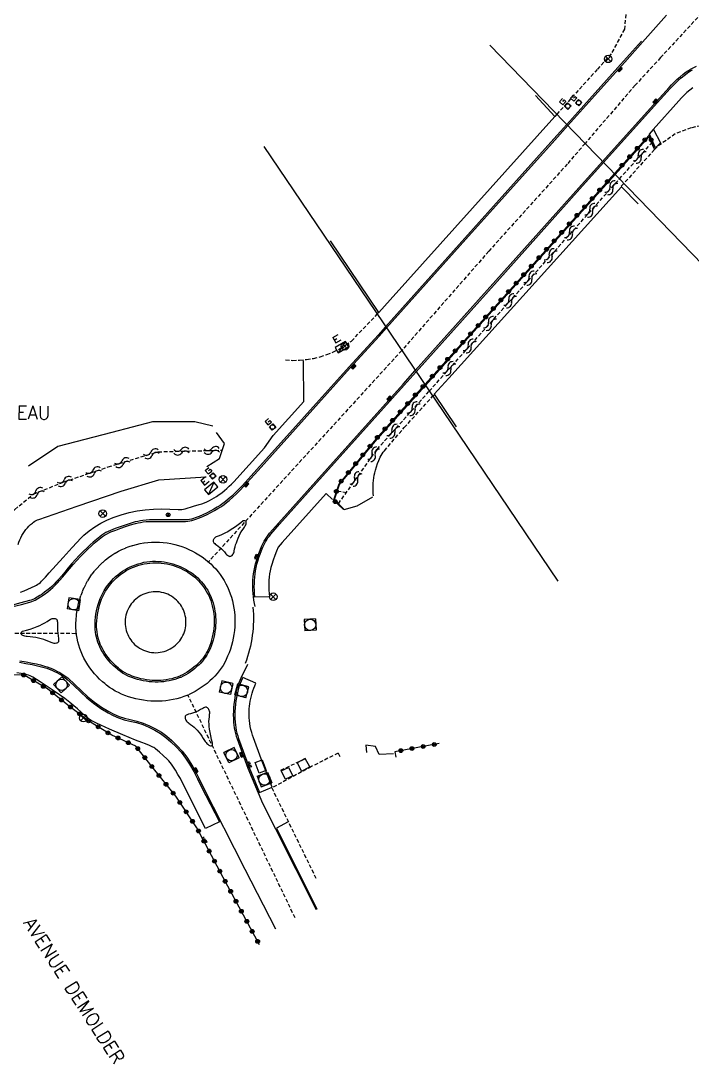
# Model space of a CAD drawing. Header units: millimetres. Extents: x 163000 to 163983, y 152000 to 152911.
# Drawn here: x 163523.5 to 163612, y 152344.1 to 152481.6 of the extents above; entities that cross this region are included whole.
import ezdxf
from ezdxf.enums import TextEntityAlignment as Align

# ---------------------------------------------------------------- set-up
doc = ezdxf.new("R2010")
doc.units = ezdxf.units.MM
doc.linetypes.add('DASHED', pattern=[0.75, 0.5, -0.25])
doc.layers.get('0').update_dxf_attribs({"linetype": 'CONTINUOUS'})
for name, color, linetype in [('W0001', 6, 'DASHED'), ('W0008', 7, 'CONTINUOUS'), ('W0014', 7, 'CONTINUOUS'), ('W0015', 2, 'CONTINUOUS'), ('W0105', 7, 'CONTINUOUS'), ('W0112', 1, 'DASHED'), ('W0117', 7, 'CONTINUOUS'), ('W0121', 7, 'CONTINUOUS'), ('W0124', 7, 'CONTINUOUS'), ('W0312', 3, 'CONTINUOUS'), ('W0322', 7, 'CONTINUOUS'), ('W0400', 7, 'CONTINUOUS'), ('W0402', 7, 'CONTINUOUS'), ('W0412', 7, 'CONTINUOUS'), ('W0420', 7, 'CONTINUOUS'), ('W0424', 7, 'CONTINUOUS'), ('W0425', 7, 'CONTINUOUS'), ('W0430', 7, 'CONTINUOUS'), ('W0469', 7, 'CONTINUOUS'), ('W0501', 5, 'DASHED'), ('W0510', 5, 'CONTINUOUS'), ('W0511', 5, 'CONTINUOUS'), ('W0512', 5, 'CONTINUOUS'), ('W0856', 7, 'CONTINUOUS'), ('W0989', 7, 'CONTINUOUS'), ('W1471', 7, 'CONTINUOUS')]:
    doc.layers.add(name, color=color, linetype=linetype)
doc.styles.get("Standard").update_dxf_attribs({"font": 'romans.shx', "width": 0.85})

# ---------------------------------------------------------------- blocks, each defined once
blk = doc.blocks.new('T856')
for p, q in [((-0.125, 0), (0.125, 0)), ((0, 0.125), (0, -0.125))]:
    blk.add_line(p, q)
blk.add_ellipse((0, 0), major_axis=(-0.177, 0.177), ratio=1, start_param=3.9269908, end_param=10.2101761)
blk = doc.blocks.new('T400')
for p, q in [((-0.15, 0.3), (0.15, 0.3)), ((-0.15, -0.25), (-0.15, 0.3)), ((-0.15, 0.15), (0.15, 0.15)), ((-0.15, 0), (0.15, 0)), ((0.15, 0.3), (0.15, -0.25)), ((-0.15, -0.15), (0.15, -0.15)), ((-0.15, -0.25), (-0.15, -0.3)), ((-0.15, -0.3), (0.15, -0.3)), ((0.15, -0.3), (0.15, -0.25))]:
    blk.add_line(p, q)
blk = doc.blocks.new('T412')
for p, q in [((-0.3, 1.2), (0.3, 1.2)), ((-0.3, 1.2), (-0.3, 0.6)), ((-0.3, 0.6), (0.3, 0.6)), ((-0.3, 0.3), (0.3, 0.3)), ((-0.3, -0.3), (-0.3, 0.3)), ((0, 0.9), (0.3, 0.9)), ((0.3, 0.9), (0.3, 0.6)), ((0.3, 0.3), (0.3, -0.3)), ((0.3, -0.3), (-0.3, -0.3))]:
    blk.add_line(p, q)
blk.add_ellipse((0, 0), major_axis=(0.212, 0.212), ratio=1, start_param=5.497787, end_param=11.780972)
blk = doc.blocks.new('T420')
for p, q in [((0.75, 0.75), (-0.75, 0.75)), ((-0.75, 0.75), (-0.75, -0.75)), ((0.75, 0.75), (0.75, -0.75)), ((0.75, -0.75), (-0.75, -0.75))]:
    blk.add_line(p, q)
blk.add_ellipse((0, 0), major_axis=(-0.53, 0.53), ratio=1, start_param=3.926991, end_param=10.210176)
blk = doc.blocks.new('T424')
for p, q in [((-0.15, 0.61), (0.15, 0.61)), ((-0.15, 0.31), (-0.15, 0.61)), ((0, 0.46), (-0.15, 0.46)), ((0.15, 0.31), (-0.15, 0.31)), ((-0.15, 0.16), (0.15, 0.16)), ((-0.15, -0.14), (-0.15, 0.16)), ((0.15, 0.16), (0.15, -0.14)), ((0.15, -0.14), (-0.15, -0.14))]:
    blk.add_line(p, q)
blk.add_ellipse((0, 0.01), major_axis=(-0.106, 0.106), ratio=1, start_param=3.926991, end_param=10.210176)
blk = doc.blocks.new('T430')
at = {"flags": 128}
for points in [[(-0.4, 2.1), (0.4, 2.1)], [(-0.4, 2.1), (-0.4, 1.3)], [(-0.4, 1.7), (0, 1.7)], [(0.8, 0.8), (-0.8, 0.8)], [(-0.8, 0.8), (-0.8, 0)], [(0.8, 0.8), (-0.8, 0)], [(-0.8, 0), (0.8, 0)], [(-0.4, 1.3), (0.4, 1.3)], [(0.8, 0), (0.8, 0.8)]]:
    blk.add_lwpolyline(points, dxfattribs=at)
blk = doc.blocks.new('T469')
at = {"color": 0, "linetype": 'Continuous', "flags": 128}
for points in [[(-0.35, 0.35), (0.35, -0.35)], [(-0.35, -0.35), (0.35, 0.35)]]:
    blk.add_lwpolyline(points, dxfattribs=at)
at = {"color": 0, "linetype": 'Continuous'}
blk.add_circle((0, 0), 0.5, dxfattribs=at)
blk = doc.blocks.new('T425')
for p, q in [((-0.15, 0.6), (0.15, 0.6)), ((-0.15, 0.6), (-0.15, 0.3)), ((-0.15, 0.3), (0.15, 0.3)), ((-0.15, 0.15), (0.15, 0.15)), ((-0.15, -0.15), (-0.15, 0.15)), ((0, 0.45), (0.15, 0.45)), ((0.15, 0.45), (0.15, 0.3)), ((0.15, 0.15), (0.15, -0.15)), ((0.15, -0.15), (-0.15, -0.15))]:
    blk.add_line(p, q)
blk.add_ellipse((0, 0), major_axis=(-0.106, 0.106), ratio=1, start_param=3.926991, end_param=10.210176)
blk = doc.blocks.new('T1471')
at = {"color": 0, "linetype": 'Continuous', "flags": 128}
blk.add_lwpolyline([(-0.75, -0.5), (-0.75, 0.5), (0.75, 0.5), (0.75, -0.5), (-0.75, -0.5)], dxfattribs=at)
blk = doc.blocks.new('t322o')
at = {"color": 0, "linetype": 'Continuous'}
for radius in [0.25, 0.15]:
    blk.add_circle((0, 0), radius, dxfattribs=at)
blk = doc.blocks.new('t500o')
at = {"color": 0, "linetype": 'Continuous'}
for centre, start, end in [((-0.5, 0.625), 216.8699, 323.1301), ((0.5, -0.125), 36.8699, 143.1301), ((0.5, -0.625), 36.8699, 143.1301), ((-0.5, 0.125), 216.8699, 323.1301)]:
    blk.add_arc(centre, 0.625, start, end, dxfattribs=at)

msp = doc.modelspace()

# ---------------------------------------------------------------- linework, layer by layer
at = {"layer": 'W0001'}
for points in [[(163624.06, 152494.33), (163621.94, 152491.95), (163607.88, 152476.72)], [(163607.88, 152476.72), (163604.52, 152473.08), (163597.93, 152465.42)], [(163597.93, 152465.42), (163595.58, 152462.69), (163585.22, 152451.2), (163573.89, 152438.27), (163573.75, 152438.12)], [(163573.75, 152438.12), (163548.27, 152410.27)], [(163503.25, 152400.9), (163530.86, 152400.84)], [(163559.69, 152363.34), (163545.57, 152392.7), (163545.57, 152392.7)]]:
    msp.add_lwpolyline(points, dxfattribs=at)
msp.add_lwpolyline([(163534.59, 152394.21), (163534.29, 152394.47), (163533.92, 152394.8), (163533.58, 152395.16), (163533.25, 152395.52), (163532.94, 152395.91), (163532.64, 152396.3), (163532.36, 152396.71), (163532.1, 152397.13), (163531.86, 152397.56), (163531.66, 152397.98), (163531.47, 152398.41), (163531.31, 152398.85), (163531.17, 152399.29), (163531.05, 152399.74), (163530.95, 152400.2), (163530.88, 152400.66), (163530.83, 152401.13), (163530.8, 152401.59), (163530.8, 152402.14), (163530.82, 152402.68), (163530.87, 152403.22), (163530.94, 152403.76), (163531.03, 152404.3), (163531.15, 152404.82), (163531.3, 152405.35), (163531.47, 152405.86), (163531.66, 152406.37), (163531.87, 152406.85), (163532.1, 152407.32), (163532.35, 152407.77), (163532.63, 152408.22), (163532.93, 152408.65), (163533.25, 152409.06), (163533.59, 152409.45), (163533.95, 152409.83), (163534.33, 152410.19), (163534.71, 152410.53), (163535.11, 152410.84), (163535.53, 152411.13), (163535.96, 152411.41), (163536.41, 152411.66), (163536.86, 152411.88), (163537.33, 152412.09), (163537.8, 152412.27), (163538.29, 152412.43), (163538.78, 152412.57), (163539.27, 152412.68), (163539.78, 152412.76), (163540.28, 152412.83), (163540.79, 152412.86), (163541.3, 152412.87), (163541.81, 152412.86), (163542.32, 152412.82), (163542.83, 152412.76), (163543.33, 152412.67), (163543.83, 152412.56), (163544.31, 152412.42), (163544.78, 152412.27), (163545.24, 152412.1), (163545.7, 152411.9), (163546.15, 152411.68), (163546.58, 152411.45), (163547.01, 152411.19), (163547.42, 152410.92), (163547.83, 152410.63), (163548.21, 152410.32), (163548.57, 152410), (163548.91, 152409.67), (163549.23, 152409.33), (163549.54, 152408.96), (163549.83, 152408.59), (163550.1, 152408.19), (163550.35, 152407.79), (163550.58, 152407.37), (163550.79, 152406.95), (163550.97, 152406.51), (163551.15, 152406.05), (163551.3, 152405.59), (163551.43, 152405.12), (163551.54, 152404.64), (163551.63, 152404.16), (163551.69, 152403.67), (163551.74, 152403.18), (163551.76, 152402.69), (163551.76, 152402.21), (163551.74, 152401.7), (163551.69, 152401.2), (163551.63, 152400.7), (163551.54, 152400.21), (163551.44, 152399.72), (163551.31, 152399.23), (163551.16, 152398.75), (163550.99, 152398.28), (163550.8, 152397.81), (163550.62, 152397.4), (163550.41, 152397.01), (163550.19, 152396.62), (163549.94, 152396.25), (163549.68, 152395.89), (163549.4, 152395.54), (163549.11, 152395.2), (163548.8, 152394.89), (163548.45, 152394.56), (163548.08, 152394.25), (163547.71, 152393.96), (163547.32, 152393.68), (163546.92, 152393.42), (163546.51, 152393.17), (163546.09, 152392.95), (163545.57, 152392.7), (163545.41, 152392.64), (163545.04, 152392.5), (163544.57, 152392.35), (163544.1, 152392.22), (163543.62, 152392.11), (163543.14, 152392.02), (163542.66, 152391.96), (163542.17, 152391.91), (163541.68, 152391.89), (163541.19, 152391.89), (163540.69, 152391.91), (163540.19, 152391.95), (163539.69, 152392.02), (163539.19, 152392.1), (163538.7, 152392.21), (163538.21, 152392.34), (163537.73, 152392.49), (163537.26, 152392.65), (163536.79, 152392.84), (163536.39, 152393.03), (163535.99, 152393.23), (163535.61, 152393.46), (163535.23, 152393.7), (163534.81, 152394.01)], close=True, dxfattribs=at)
at = {"layer": 'W0008'}
for points in [[(163605.51, 152478.76), (163608.68, 152482.31)], [(163595.66, 152467.77), (163603.16, 152476.13), (163605.51, 152478.76)], [(163600.23, 152463.05), (163606.9, 152470.46), (163609, 152472.78), (163609.34, 152473.15), (163609.7, 152473.52), (163610.08, 152473.87), (163610.46, 152474.21), (163610.85, 152474.54), (163611.26, 152474.85), (163611.76, 152475.15)], [(163612.57, 152475.54), (163611.76, 152475.15)], [(163571.74, 152441.09), (163582.22, 152452.79), (163593.57, 152465.45), (163595.66, 152467.77)], [(163575.54, 152435.48), (163586.17, 152447.36), (163597.09, 152459.57), (163600.23, 152463.05)], [(163522.47, 152404.36), (163523.61, 152404.65), (163524.74, 152404.96), (163524.98, 152405.03), (163525.21, 152405.13), (163525.43, 152405.23), (163525.78, 152405.43), (163526.12, 152405.64), (163526.46, 152405.86), (163526.78, 152406.09), (163527.1, 152406.33), (163527.43, 152406.6), (163527.75, 152406.88), (163528.06, 152407.18), (163528.36, 152407.48), (163528.65, 152407.79), (163529.07, 152408.28), (163529.48, 152408.78), (163529.94, 152409.35), (163530.42, 152409.91), (163530.9, 152410.44), (163531.39, 152410.96), (163531.89, 152411.47), (163532.39, 152411.97), (163532.8, 152412.35), (163533.21, 152412.72), (163533.63, 152413.07), (163534.07, 152413.42), (163534.32, 152413.6), (163534.58, 152413.78), (163534.85, 152413.93), (163535.13, 152414.08), (163535.41, 152414.2), (163536.05, 152414.46), (163536.7, 152414.7), (163537.35, 152414.92), (163538, 152415.13), (163538.66, 152415.32), (163538.99, 152415.4), (163539.32, 152415.47), (163539.65, 152415.52), (163540.08, 152415.56), (163540.51, 152415.58), (163540.93, 152415.59), (163544.99, 152415.58), (163545.26, 152415.59), (163545.54, 152415.61), (163545.81, 152415.65), (163546.08, 152415.71), (163546.34, 152415.78), (163546.6, 152415.87), (163547.11, 152416.07), (163547.61, 152416.28), (163548.1, 152416.51), (163548.58, 152416.76), (163549.06, 152417.01), (163549.52, 152417.29), (163549.91, 152417.53), (163550.29, 152417.79), (163550.65, 152418.07), (163551, 152418.36), (163551.5, 152418.8), (163551.97, 152419.25), (163552.44, 152419.71), (163552.89, 152420.19), (163554.82, 152422.29), (163566.97, 152435.83), (163570.79, 152440.03), (163571.74, 152441.09)], [(163554.42, 152404.36), (163554.33, 152404.78), (163554.25, 152405.21), (163554.19, 152405.65), (163554.15, 152406.08), (163554.12, 152406.52), (163554.11, 152406.96), (163554.12, 152407.39), (163554.14, 152407.83), (163554.17, 152408.27), (163554.23, 152408.7), (163554.29, 152409.13), (163554.38, 152409.56), (163554.48, 152409.99), (163554.59, 152410.41), (163554.74, 152410.88), (163554.9, 152411.35), (163555.08, 152411.81), (163555.27, 152412.27), (163555.48, 152412.71), (163555.62, 152413), (163555.78, 152413.27), (163555.95, 152413.53), (163556.14, 152413.79), (163556.34, 152414.03), (163557.5, 152415.37), (163562.42, 152420.85), (163573.94, 152433.7), (163575.54, 152435.48)], [(163554.14, 152404.28), (163554.17, 152403.82), (163554.19, 152403.36), (163554.2, 152402.89), (163554.19, 152402.43), (163554.18, 152401.96), (163554.15, 152401.5), (163554.1, 152401.04), (163554.05, 152400.58), (163553.98, 152400.1), (163553.89, 152399.63), (163553.8, 152399.16), (163553.69, 152398.7), (163553.57, 152398.24), (163553.43, 152397.78), (163553.28, 152397.32), (163553.12, 152396.87)], [(163523.4, 152397.22), (163524.25, 152397.08), (163525.09, 152396.92), (163525.61, 152396.81), (163526.14, 152396.68), (163526.66, 152396.53), (163527.02, 152396.42), (163527.37, 152396.29), (163527.71, 152396.15), (163528.05, 152396), (163528.38, 152395.83), (163528.66, 152395.68), (163528.94, 152395.52), (163529.2, 152395.34), (163529.46, 152395.15), (163529.71, 152394.96), (163529.71, 152394.96), (163530.66, 152394.11), (163531.54, 152393.27), (163532.37, 152392.49), (163533.25, 152391.78), (163534.17, 152391.12), (163535.14, 152390.52), (163535.81, 152390.18), (163536.5, 152389.88), (163537.22, 152389.65), (163537.95, 152389.48), (163538.82, 152389.27), (163539.67, 152389), (163540.5, 152388.66), (163541.29, 152388.26), (163542.06, 152387.8), (163542.78, 152387.28), (163543.46, 152386.71), (163544.16, 152386.02), (163544.81, 152385.29), (163545.41, 152384.51), (163545.95, 152383.69), (163546.51, 152382.73), (163547.02, 152381.76), (163547.5, 152380.76), (163547.5, 152380.76), (163553.06, 152369.77), (163557.12, 152361.9)], [(163553.4, 152396.74), (163552.53, 152394.92), (163552.39, 152394.61), (163552.26, 152394.3), (163552.15, 152393.99), (163552.05, 152393.66), (163551.94, 152393.25), (163551.84, 152392.83), (163551.76, 152392.41), (163551.69, 152391.98), (163551.63, 152391.51), (163551.58, 152391.03), (163551.56, 152390.56), (163551.55, 152390.08), (163551.56, 152389.6), (163551.58, 152389.13), (163551.62, 152388.75), (163551.67, 152388.38), (163551.74, 152388.01), (163551.83, 152387.65), (163551.93, 152387.28), (163552.06, 152386.93), (163553.47, 152383.09), (163555.41, 152378.46), (163557.13, 152375.09), (163562.46, 152364.42)]]:
    msp.add_lwpolyline(points, dxfattribs=at)
for points in [[(163536.26, 152396.11), (163535.97, 152396.36), (163535.69, 152396.62), (163535.42, 152396.89), (163535.17, 152397.17), (163534.93, 152397.46), (163534.7, 152397.77), (163534.49, 152398.08), (163534.29, 152398.41), (163534.1, 152398.74), (163533.95, 152399.04), (163533.82, 152399.36), (163533.7, 152399.67), (163533.6, 152400), (163533.51, 152400.33), (163533.44, 152400.66), (163533.39, 152401), (163533.35, 152401.33), (163533.33, 152401.67), (163533.33, 152402.1), (163533.34, 152402.53), (163533.38, 152402.95), (163533.44, 152403.37), (163533.51, 152403.79), (163533.61, 152404.21), (163533.72, 152404.62), (163533.85, 152405.02), (163534, 152405.42), (163534.16, 152405.78), (163534.34, 152406.14), (163534.53, 152406.49), (163534.74, 152406.82), (163534.97, 152407.15), (163535.21, 152407.46), (163535.47, 152407.76), (163535.74, 152408.05), (163536.03, 152408.32), (163536.32, 152408.57), (163536.62, 152408.81), (163536.94, 152409.03), (163537.26, 152409.23), (163537.6, 152409.42), (163537.94, 152409.6), (163538.29, 152409.75), (163538.65, 152409.89), (163539.02, 152410.01), (163539.39, 152410.11), (163539.76, 152410.2), (163540.14, 152410.26), (163540.53, 152410.31), (163540.91, 152410.34), (163541.3, 152410.34), (163541.68, 152410.33), (163542.07, 152410.3), (163542.45, 152410.26), (163542.83, 152410.19), (163543.21, 152410.1), (163543.58, 152410), (163543.94, 152409.88), (163544.3, 152409.75), (163544.65, 152409.6), (163545, 152409.43), (163545.33, 152409.25), (163545.66, 152409.05), (163545.98, 152408.84), (163546.29, 152408.62), (163546.59, 152408.38), (163546.85, 152408.15), (163547.1, 152407.9), (163547.34, 152407.65), (163547.57, 152407.38), (163547.78, 152407.1), (163547.98, 152406.81), (163548.17, 152406.51), (163548.33, 152406.21), (163548.49, 152405.89), (163548.63, 152405.57), (163548.76, 152405.22), (163548.88, 152404.86), (163548.98, 152404.5), (163549.06, 152404.13), (163549.13, 152403.76), (163549.18, 152403.39), (163549.21, 152403.01), (163549.23, 152402.64), (163549.23, 152402.26), (163549.21, 152401.87), (163549.18, 152401.47), (163549.13, 152401.08), (163549.06, 152400.69), (163548.98, 152400.31), (163548.88, 152399.92), (163548.76, 152399.55), (163548.63, 152399.17), (163548.48, 152398.81), (163548.35, 152398.52), (163548.2, 152398.23), (163548.04, 152397.95), (163547.86, 152397.68), (163547.67, 152397.42), (163547.47, 152397.17), (163547.26, 152396.93), (163547.03, 152396.7), (163546.76, 152396.45), (163546.48, 152396.21), (163546.19, 152395.98), (163545.89, 152395.76), (163545.58, 152395.56), (163545.27, 152395.37), (163544.94, 152395.2), (163544.61, 152395.04), (163544.55, 152395.02), (163544.2, 152394.89), (163543.84, 152394.77), (163543.48, 152394.67), (163543.11, 152394.59), (163542.74, 152394.52), (163542.37, 152394.47), (163542, 152394.44), (163541.62, 152394.42), (163541.24, 152394.42), (163540.85, 152394.43), (163540.46, 152394.47), (163540.06, 152394.52), (163539.68, 152394.59), (163539.29, 152394.67), (163538.91, 152394.77), (163538.53, 152394.89), (163538.16, 152395.02), (163537.79, 152395.17), (163537.5, 152395.3), (163537.21, 152395.45), (163536.94, 152395.61), (163536.67, 152395.79), (163536.4, 152395.98)], [(163536.39, 152396.26), (163536.1, 152396.51), (163535.83, 152396.76), (163535.57, 152397.02), (163535.32, 152397.3), (163535.08, 152397.59), (163534.86, 152397.88), (163534.65, 152398.19), (163534.46, 152398.51), (163534.28, 152398.83), (163534.13, 152399.13), (163534, 152399.43), (163533.89, 152399.74), (163533.79, 152400.05), (163533.7, 152400.37), (163533.63, 152400.7), (163533.58, 152401.02), (163533.55, 152401.35), (163533.53, 152401.68), (163533.53, 152402.1), (163533.54, 152402.51), (163533.58, 152402.93), (163533.63, 152403.34), (163533.71, 152403.75), (163533.8, 152404.16), (163533.91, 152404.56), (163534.04, 152404.96), (163534.19, 152405.35), (163534.34, 152405.7), (163534.51, 152406.05), (163534.7, 152406.38), (163534.91, 152406.71), (163535.13, 152407.03), (163535.36, 152407.33), (163535.62, 152407.63), (163535.88, 152407.91), (163536.16, 152408.17), (163536.44, 152408.42), (163536.74, 152408.65), (163537.05, 152408.86), (163537.36, 152409.06), (163537.69, 152409.25), (163538.02, 152409.42), (163538.37, 152409.57), (163538.72, 152409.7), (163539.07, 152409.82), (163539.43, 152409.92), (163539.8, 152410), (163540.17, 152410.06), (163540.55, 152410.11), (163540.92, 152410.14), (163541.3, 152410.14), (163541.67, 152410.13), (163542.05, 152410.11), (163542.42, 152410.06), (163542.79, 152409.99), (163543.16, 152409.91), (163543.52, 152409.81), (163543.88, 152409.7), (163544.23, 152409.56), (163544.57, 152409.42), (163544.91, 152409.25), (163545.23, 152409.08), (163545.56, 152408.89), (163545.87, 152408.68), (163546.17, 152408.46), (163546.46, 152408.23), (163546.72, 152408), (163546.96, 152407.76), (163547.19, 152407.51), (163547.41, 152407.25), (163547.62, 152406.98), (163547.81, 152406.7), (163547.99, 152406.41), (163548.16, 152406.11), (163548.31, 152405.81), (163548.44, 152405.49), (163548.57, 152405.15), (163548.69, 152404.8), (163548.78, 152404.45), (163548.87, 152404.09), (163548.93, 152403.73), (163548.98, 152403.36), (163549.01, 152403), (163549.03, 152402.63), (163549.03, 152402.26), (163549.01, 152401.88), (163548.98, 152401.49), (163548.93, 152401.11), (163548.87, 152400.73), (163548.78, 152400.35), (163548.69, 152399.98), (163548.57, 152399.61), (163548.44, 152399.25), (163548.3, 152398.89), (163548.17, 152398.6), (163548.02, 152398.33), (163547.87, 152398.06), (163547.7, 152397.79), (163547.51, 152397.54), (163547.32, 152397.3), (163547.11, 152397.06), (163546.89, 152396.84), (163546.63, 152396.59), (163546.35, 152396.36), (163546.07, 152396.14), (163545.78, 152395.93), (163545.48, 152395.73), (163545.17, 152395.55), (163544.85, 152395.38), (163544.53, 152395.22), (163544.49, 152395.21), (163544.13, 152395.08), (163543.79, 152394.96), (163543.43, 152394.86), (163543.07, 152394.78), (163542.71, 152394.72), (163542.35, 152394.67), (163541.98, 152394.63), (163541.62, 152394.62), (163541.25, 152394.62), (163540.86, 152394.63), (163540.48, 152394.67), (163540.09, 152394.72), (163539.71, 152394.78), (163539.34, 152394.86), (163538.96, 152394.96), (163538.59, 152395.08), (163538.23, 152395.2), (163537.87, 152395.35), (163537.59, 152395.48), (163537.31, 152395.62), (163537.04, 152395.78), (163536.78, 152395.95), (163536.53, 152396.13)]]:
    msp.add_lwpolyline(points, close=True, dxfattribs=at)
at = {"layer": 'W0014'}
for points in [[(163605.37, 152478.88), (163603.01, 152476.26), (163595.52, 152467.91)], [(163600.37, 152462.9), (163607.05, 152470.32), (163609.14, 152472.64), (163609.49, 152473.02), (163609.84, 152473.37), (163610.21, 152473.72), (163610.59, 152474.06), (163610.98, 152474.38), (163611.38, 152474.69), (163611.6, 152474.85), (163611.83, 152475), (163612.07, 152475.13)], [(163612.12, 152472.75), (163611.73, 152472.44), (163611.35, 152472.11), (163610.98, 152471.77), (163610.62, 152471.42), (163610.28, 152471.05), (163606.92, 152467.26)], [(163595.52, 152467.91), (163593.42, 152465.58), (163582.07, 152452.93), (163571.63, 152441.26)], [(163575.65, 152435.31), (163586.32, 152447.23), (163597.24, 152459.43), (163600.37, 152462.9)], [(163571.63, 152441.26), (163570.64, 152440.16), (163566.82, 152435.96), (163554.67, 152422.43), (163552.74, 152420.32), (163552.29, 152419.85), (163551.83, 152419.39), (163551.36, 152418.94), (163550.87, 152418.51), (163550.53, 152418.23), (163550.17, 152417.95), (163549.8, 152417.7), (163549.42, 152417.46), (163548.96, 152417.19), (163548.49, 152416.93), (163548.01, 152416.69), (163547.52, 152416.46), (163547.03, 152416.25), (163546.54, 152416.06), (163546.28, 152415.97), (163546.03, 152415.9), (163545.77, 152415.85), (163545.51, 152415.81), (163545.25, 152415.79), (163544.98, 152415.78), (163540.93, 152415.79), (163540.5, 152415.78), (163540.06, 152415.76), (163539.63, 152415.72), (163539.29, 152415.67), (163538.94, 152415.6), (163538.61, 152415.52), (163537.94, 152415.32), (163537.28, 152415.11), (163536.63, 152414.89), (163535.98, 152414.65), (163535.34, 152414.39), (163535.04, 152414.26), (163534.75, 152414.11), (163534.48, 152413.95), (163534.2, 152413.77), (163533.95, 152413.58), (163533.51, 152413.23), (163533.08, 152412.87), (163532.66, 152412.5), (163532.26, 152412.11), (163531.74, 152411.61), (163531.24, 152411.1), (163530.75, 152410.57), (163530.27, 152410.04), (163529.79, 152409.48), (163529.33, 152408.91), (163528.92, 152408.41), (163528.5, 152407.92), (163528.21, 152407.62), (163527.92, 152407.32), (163527.61, 152407.03), (163527.3, 152406.75), (163526.98, 152406.49), (163526.66, 152406.25), (163526.34, 152406.02), (163526.02, 152405.81), (163525.68, 152405.6), (163525.34, 152405.41), (163525.13, 152405.31), (163524.91, 152405.22), (163524.68, 152405.15), (163523.55, 152404.84), (163522.42, 152404.55)], [(163523.47, 152406.25), (163523.97, 152406.44), (163524.47, 152406.65), (163524.96, 152406.87), (163525.44, 152407.1), (163525.62, 152407.19), (163525.79, 152407.3), (163525.96, 152407.42), (163526.11, 152407.56), (163526.26, 152407.7), (163526.77, 152408.26), (163527.28, 152408.82), (163528.18, 152409.83), (163529.1, 152410.83), (163530.3, 152412.14), (163531.51, 152413.45), (163531.67, 152413.61), (163531.83, 152413.77), (163532.54, 152414.35), (163533.29, 152414.87), (163534.07, 152415.34), (163534.88, 152415.75), (163535.72, 152416.11), (163536.75, 152416.47), (163537.8, 152416.75), (163538.86, 152416.97), (163539.94, 152417.13), (163541.02, 152417.21), (163542.11, 152417.23), (163543.19, 152417.22), (163544.28, 152417.17), (163544.76, 152417.18), (163545.22, 152417.27), (163546.3, 152417.59), (163547.05, 152417.81), (163547.39, 152417.92), (163547.73, 152418.05), (163548.07, 152418.19), (163548.4, 152418.34), (163548.72, 152418.51), (163549.03, 152418.69), (163549.34, 152418.88), (163549.69, 152419.12), (163550.04, 152419.38), (163550.37, 152419.65), (163550.7, 152419.93), (163551.02, 152420.22), (163551.32, 152420.52), (163551.62, 152420.83), (163555.68, 152425.29), (163556.81, 152426.92), (163560.86, 152431.42), (163560.82, 152436.77)], [(163564.62, 152418.49), (163563.77, 152419.28), (163558, 152412.8), (163558, 152412.8), (163558, 152412.8), (163558, 152412.8), (163557.47, 152412.21), (163557.23, 152411.65), (163557.01, 152411.08), (163556.8, 152410.5), (163556.61, 152409.92), (163556.5, 152409.51), (163556.4, 152409.1), (163556.33, 152408.68), (163556.27, 152408.26), (163556.23, 152407.84), (163556.21, 152407.4), (163556.21, 152406.96), (163556.22, 152406.52), (163556.26, 152406.08), (163556.31, 152405.64), (163554.4, 152405.6), (163554.39, 152405.67), (163554.35, 152406.1), (163554.32, 152406.53), (163554.31, 152406.96), (163554.32, 152407.39), (163554.34, 152407.82), (163554.37, 152408.25), (163554.42, 152408.67), (163554.49, 152409.1), (163554.57, 152409.52), (163554.67, 152409.94), (163554.78, 152410.35), (163554.93, 152410.82), (163555.09, 152411.28), (163555.26, 152411.74), (163555.45, 152412.18), (163555.66, 152412.63), (163555.8, 152412.9), (163555.95, 152413.16), (163556.12, 152413.42), (163556.3, 152413.67), (163556.5, 152413.9), (163557.65, 152415.24), (163562.57, 152420.72), (163574.09, 152433.56), (163575.65, 152435.31)], [(163523.37, 152397.02), (163524.21, 152396.88), (163525.05, 152396.73), (163525.57, 152396.62), (163526.09, 152396.49), (163526.6, 152396.34), (163526.95, 152396.23), (163527.29, 152396.1), (163527.63, 152395.97), (163527.97, 152395.82), (163528.29, 152395.66), (163528.57, 152395.51), (163528.83, 152395.35), (163529.09, 152395.18), (163529.34, 152395), (163529.58, 152394.8), (163530.53, 152393.96), (163531.4, 152393.12), (163532.24, 152392.34), (163533.13, 152391.62), (163534.06, 152390.95), (163535.04, 152390.35), (163535.72, 152389.99), (163536.43, 152389.7), (163537.17, 152389.46), (163537.91, 152389.28), (163538.77, 152389.08), (163539.6, 152388.81), (163540.41, 152388.48), (163541.2, 152388.09), (163541.95, 152387.64), (163542.66, 152387.13), (163543.33, 152386.56), (163544.02, 152385.88), (163544.66, 152385.16), (163545.25, 152384.39), (163545.78, 152383.58), (163546.33, 152382.64), (163546.84, 152381.67), (163547.32, 152380.67), (163549.72, 152376.01), (163547.9, 152375.1), (163544.86, 152381.12), (163544.57, 152381.69), (163544.25, 152382.25), (163543.93, 152382.8), (163543.58, 152383.35), (163543.41, 152383.59), (163543.23, 152383.83), (163543.03, 152384.05), (163542.82, 152384.26), (163542.31, 152384.73), (163541.8, 152385.18), (163541.28, 152385.63), (163541.18, 152385.71), (163541.07, 152385.79), (163540.95, 152385.85), (163540.48, 152386.07), (163539.99, 152386.27), (163539.5, 152386.46), (163538.65, 152386.78), (163537.81, 152387.11), (163536.97, 152387.46), (163535.24, 152388.22), (163533.52, 152388.99), (163533.16, 152389.16), (163532.82, 152389.35), (163532.59, 152389.49), (163532.38, 152389.64), (163532.17, 152389.81), (163531.97, 152389.99), (163531.5, 152390.44), (163531.01, 152390.88), (163530.51, 152391.3), (163530, 152391.72), (163529.33, 152392.23), (163528.65, 152392.74), (163527.95, 152393.22), (163527.02, 152393.85), (163526.08, 152394.46), (163525.13, 152395.06), (163524.95, 152395.16), (163524.76, 152395.25), (163524.56, 152395.33), (163524.36, 152395.39), (163524.16, 152395.44), (163523.59, 152395.54), (163523.02, 152395.63)], [(163558.8, 152376), (163557.24, 152375.18), (163562.58, 152364.48)]]:
    msp.add_lwpolyline(points, dxfattribs=at)
for points in [[(163544.63, 152400.08), (163544.78, 152400.3), (163544.9, 152400.54), (163545.01, 152400.79), (163545.11, 152401.04), (163545.18, 152401.29), (163545.24, 152401.56), (163545.28, 152401.82), (163545.31, 152402.09), (163545.31, 152402.36), (163545.3, 152402.62), (163545.27, 152402.89), (163545.22, 152403.16), (163545.16, 152403.42), (163545.07, 152403.67), (163544.97, 152403.92), (163544.86, 152404.16), (163544.73, 152404.4), (163544.58, 152404.62), (163544.42, 152404.83), (163544.24, 152405.04), (163544.05, 152405.23), (163543.85, 152405.4), (163543.63, 152405.58), (163543.4, 152405.73), (163543.15, 152405.87), (163542.9, 152405.99), (163542.64, 152406.09), (163542.37, 152406.18), (163542.09, 152406.24), (163541.82, 152406.29), (163541.54, 152406.31), (163541.26, 152406.32), (163540.98, 152406.31), (163540.7, 152406.28), (163540.42, 152406.22), (163540.15, 152406.15), (163539.88, 152406.06), (163539.62, 152405.96), (163539.37, 152405.83), (163539.13, 152405.69), (163538.9, 152405.53), (163538.68, 152405.35), (163538.47, 152405.16), (163538.28, 152404.96), (163538.1, 152404.74), (163537.94, 152404.51), (163537.8, 152404.27), (163537.67, 152404.02), (163537.56, 152403.76), (163537.46, 152403.5), (163537.39, 152403.22), (163537.34, 152402.95), (163537.3, 152402.67), (163537.29, 152402.39), (163537.28, 152402.26), (163537.3, 152401.99), (163537.33, 152401.72), (163537.37, 152401.46), (163537.44, 152401.2), (163537.52, 152400.94), (163537.62, 152400.69), (163537.74, 152400.45), (163537.87, 152400.22), (163538.02, 152399.99), (163538.18, 152399.78), (163538.35, 152399.58), (163538.54, 152399.39), (163538.74, 152399.21), (163538.97, 152399.04), (163539.2, 152398.88), (163539.44, 152398.74), (163539.7, 152398.62), (163539.96, 152398.52), (163540.23, 152398.44), (163540.5, 152398.37), (163540.78, 152398.33), (163541.06, 152398.3), (163541.34, 152398.29), (163541.62, 152398.3), (163541.9, 152398.34), (163542.17, 152398.39), (163542.45, 152398.46), (163542.71, 152398.55), (163542.97, 152398.66), (163543.22, 152398.78), (163543.46, 152398.93), (163543.69, 152399.09), (163543.91, 152399.26), (163544.12, 152399.45), (163544.31, 152399.66), (163544.49, 152399.87)], [(163554.98, 152379.84), (163556.66, 152380.57), (163555.21, 152384.28), (163554.2, 152387.05), (163554.08, 152387.42), (163553.97, 152387.79), (163553.87, 152388.17), (163553.79, 152388.56), (163553.73, 152388.94), (163553.68, 152389.33), (163553.65, 152389.71), (163553.63, 152390.1), (163553.63, 152390.49), (163553.65, 152390.87), (163553.68, 152391.22), (163553.72, 152391.57), (163553.78, 152391.92), (163553.85, 152392.26), (163553.93, 152392.61), (163554.02, 152392.94), (163554.13, 152393.28), (163554.25, 152393.61), (163554.38, 152393.94), (163554.53, 152394.26), (163552.79, 152395.04), (163552.71, 152394.83), (163552.57, 152394.53), (163552.45, 152394.23), (163552.34, 152393.92), (163552.24, 152393.61), (163552.13, 152393.2), (163552.04, 152392.79), (163551.96, 152392.37), (163551.89, 152391.95), (163551.83, 152391.49), (163551.78, 152391.02), (163551.76, 152390.55), (163551.75, 152390.08), (163551.76, 152389.61), (163551.78, 152389.14), (163551.82, 152388.78), (163551.87, 152388.41), (163551.94, 152388.05), (163552.02, 152387.7), (163552.13, 152387.34), (163552.24, 152387), (163553.65, 152383.16)]]:
    msp.add_lwpolyline(points, close=True, dxfattribs=at)
at = {"layer": 'W0015'}
for points in [[(163553.24, 152415.62), (163553.08, 152415.68), (163552.85, 152415.65), (163552.52, 152415.39), (163552.18, 152415.13), (163551.83, 152414.89), (163551.49, 152414.66), (163551.15, 152414.44), (163550.81, 152414.23), (163550.54, 152414.08), (163550.26, 152413.94), (163549.98, 152413.81), (163549.69, 152413.69), (163549.4, 152413.59), (163549.3, 152413.55), (163549.2, 152413.5), (163549.11, 152413.43), (163549.03, 152413.36), (163548.96, 152413.27), (163548.92, 152413.2), (163548.9, 152413.11), (163548.89, 152413.03), (163548.9, 152412.94), (163548.94, 152412.85), (163548.99, 152412.78), (163549.09, 152412.67), (163549.2, 152412.57), (163549.32, 152412.49), (163549.55, 152412.33), (163549.78, 152412.16), (163549.99, 152411.98), (163550.2, 152411.78), (163550.4, 152411.57), (163550.58, 152411.34), (163550.67, 152411.23), (163550.79, 152411.13), (163550.91, 152411.04), (163550.98, 152411.01), (163551.06, 152410.99), (163551.14, 152411), (163551.23, 152411.02), (163551.32, 152411.06), (163551.39, 152411.12), (163551.47, 152411.22), (163551.55, 152411.32), (163551.6, 152411.43), (163551.65, 152411.56), (163551.67, 152411.68), (163551.72, 152411.96), (163551.78, 152412.24), (163551.85, 152412.51), (163551.95, 152412.78), (163552.06, 152413.05), (163552.18, 152413.38), (163552.33, 152413.68), (163552.45, 152414), (163552.67, 152414.34), (163552.83, 152414.56), (163552.94, 152414.72), (163553.01, 152414.82), (163553.11, 152414.99), (163553.19, 152415.14), (163553.24, 152415.27), (163553.25, 152415.34), (163553.26, 152415.41), (163553.26, 152415.5)], [(163523.75, 152401.12), (163524.26, 152401.26), (163524.77, 152401.41), (163525.23, 152401.56), (163525.68, 152401.73), (163526.02, 152401.87), (163526.35, 152402.03), (163526.68, 152402.21), (163526.99, 152402.4), (163527.3, 152402.6), (163527.42, 152402.68), (163527.55, 152402.74), (163527.68, 152402.78), (163527.82, 152402.8), (163527.97, 152402.8), (163528.06, 152402.79), (163528.14, 152402.76), (163528.22, 152402.72), (163528.27, 152402.68), (163528.3, 152402.63), (163528.32, 152402.58), (163528.34, 152402.45), (163528.35, 152402.31), (163528.36, 152402.18), (163528.35, 152401.85), (163528.36, 152401.53), (163528.37, 152401.2), (163528.4, 152400.85), (163528.44, 152400.5), (163528.5, 152400.15), (163528.51, 152400.01), (163528.52, 152399.88), (163528.51, 152399.75), (163528.49, 152399.7), (163528.47, 152399.65), (163528.43, 152399.62), (163528.37, 152399.58), (163528.3, 152399.55), (163528.22, 152399.53), (163528.08, 152399.52), (163527.94, 152399.52), (163527.81, 152399.54), (163527.67, 152399.58), (163527.54, 152399.63), (163527.22, 152399.77), (163526.89, 152399.9), (163526.56, 152400.01), (163526.22, 152400.11), (163525.88, 152400.19), (163525.5, 152400.27), (163525.13, 152400.33), (163524.75, 152400.38), (163524.37, 152400.41), (163524.22, 152400.42), (163524.06, 152400.46), (163523.92, 152400.5), (163523.77, 152400.56), (163523.74, 152400.58), (163523.72, 152400.6), (163523.58, 152400.72), (163523.54, 152400.84), (163523.58, 152400.96)], [(163548.66, 152386.01), (163548.8, 152386.15), (163548.81, 152386.35), (163548.68, 152386.83), (163548.57, 152387.32), (163548.48, 152387.78), (163548.4, 152388.23), (163548.37, 152388.56), (163548.35, 152388.88), (163548.34, 152389.2), (163548.36, 152389.53), (163548.39, 152389.85), (163548.43, 152390.17), (163548.45, 152390.3), (163548.44, 152390.43), (163548.42, 152390.56), (163548.38, 152390.69), (163548.33, 152390.8), (163548.26, 152390.91), (163548.2, 152390.98), (163548.14, 152391.03), (163548.06, 152391.08), (163548.01, 152391.1), (163547.96, 152391.11), (163547.9, 152391.1), (163547.77, 152391.07), (163547.64, 152391.02), (163547.52, 152390.95), (163547.24, 152390.78), (163546.95, 152390.63), (163546.65, 152390.49), (163546.41, 152390.4), (163546.16, 152390.31), (163545.91, 152390.23), (163545.66, 152390.17), (163545.55, 152390.14), (163545.45, 152390.1), (163545.35, 152390.04), (163545.26, 152389.98), (163545.22, 152389.93), (163545.19, 152389.88), (163545.18, 152389.81), (163545.18, 152389.71), (163545.2, 152389.61), (163545.24, 152389.51), (163545.3, 152389.39), (163545.38, 152389.28), (163545.47, 152389.17), (163545.58, 152389.08), (163545.69, 152389), (163545.92, 152388.84), (163546.15, 152388.66), (163546.37, 152388.48), (163546.58, 152388.28), (163546.78, 152388.07), (163547, 152387.82), (163547.21, 152387.55), (163547.4, 152387.28), (163547.59, 152387), (163547.76, 152386.71), (163547.85, 152386.58), (163547.95, 152386.45), (163548.06, 152386.33), (163548.18, 152386.22), (163548.31, 152386.12), (163548.43, 152386.05), (163548.54, 152386.01)]]:
    msp.add_lwpolyline(points, close=True, dxfattribs=at)
at = {"layer": 'W0105'}
for points in [[(163560.56, 152382.67), (163561.62, 152383.23), (163561.03, 152384.33), (163559.98, 152383.76)], [(163559.4, 152382.07), (163558.43, 152381.61), (163557.85, 152382.71), (163558.81, 152383.17)]]:
    msp.add_lwpolyline(points, close=True, dxfattribs=at)
at = {"layer": 'W0112'}
for points in [[(163603.43, 152483.92), (163603.11, 152480.48), (163601.38, 152477.24), (163599.53, 152475.18), (163599.53, 152475.18), (163594.21, 152469.26)], [(163594.21, 152469.26), (163593.96, 152468.98)], [(163614.52, 152467.97), (163613.21, 152467.73), (163611.9, 152467.47), (163609.82, 152466.68), (163607.44, 152464.98), (163607.07, 152464.6), (163603.04, 152460.14)], [(163603.04, 152460.14), (163602.68, 152459.74)], [(163558.44, 152436.87), (163559.36, 152436.82), (163560.29, 152436.84), (163561.21, 152436.93), (163562.12, 152437.08), (163563.01, 152437.3), (163563.89, 152437.59), (163564.74, 152437.94), (163565.57, 152438.35), (163566.36, 152438.83), (163567.12, 152439.36), (163570.52, 152442.91)], [(163570.52, 152442.91), (163570.71, 152443.11)], [(163577.83, 152432.08), (163578.01, 152432.27)], [(163570.02, 152418.95), (163569.99, 152419.29), (163569.97, 152419.63), (163569.97, 152419.97), (163569.98, 152420.31), (163570, 152420.65), (163570.03, 152420.99), (163570.08, 152421.33), (163570.14, 152421.67), (163570.21, 152422), (163570.29, 152422.33), (163570.42, 152422.77), (163570.57, 152423.21), (163570.74, 152423.64), (163570.92, 152424.07), (163571.03, 152424.29), (163571.16, 152424.51), (163571.3, 152424.71), (163571.46, 152424.91), (163574.09, 152427.96), (163577.83, 152432.08)], [(163565.65, 152384.55), (163565.36, 152385.04), (163561.86, 152383.28), (163556.61, 152380.47), (163562.52, 152368.39)], [(163557.82, 152382.8), (163561.03, 152384.33)]]:
    msp.add_lwpolyline(points, dxfattribs=at)
at = {"layer": 'W0117'}
for points in [[(163591.37, 152471.73), (163593.96, 152468.95), (163572.24, 152444.82), (163570.73, 152443.14), (163564.38, 152452.56)], [(163604.91, 152457.46), (163602.72, 152459.68), (163579.98, 152434.47), (163578.03, 152432.35), (163580.91, 152428.05)]]:
    msp.add_lwpolyline(points, dxfattribs=at)
at = {"layer": 'W0121'}
for points in [[(163613.43, 152449.41), (163585.38, 152478.38)], [(163555.59, 152465), (163579.2, 152430.06), (163594.34, 152407.7)]]:
    msp.add_lwpolyline(points, dxfattribs=at)
at = {"layer": 'W0124'}
for points in [[(163606.33, 152466.25), (163607.03, 152464.71)], [(163548.05, 152422.82), (163549.73, 152423.88), (163550.39, 152425.88), (163549.34, 152427.33)], [(163564.87, 152418.46), (163565.56, 152420.44)], [(163564.87, 152418.46), (163566.18, 152417.17)]]:
    msp.add_lwpolyline(points, dxfattribs=at)
at = {"layer": 'W0312'}
msp.add_lwpolyline([(163572.65, 152384.94), (163570.79, 152384.88), (163570.29, 152385.91), (163569.04, 152386.09), (163569.1, 152385.15)], dxfattribs=at)
at = {"layer": 'W0322'}
for points in [[(163607.11, 152464.92), (163606.36, 152466.5), (163601.8, 152461.43)], [(163601.8, 152461.43), (163597.84, 152457.03), (163585.19, 152442.94), (163576.78, 152433.63)], [(163576.78, 152433.63), (163573.98, 152430.52), (163570.34, 152426.43), (163565.47, 152420.52), (163564.75, 152418.41), (163566.06, 152417.16)], [(163555, 152359.78), (163550.2, 152368.67), (163546.74, 152375.2), (163543.96, 152379.36), (163540.84, 152383.24), (163538.7, 152385.97), (163535.51, 152387.43), (163532.52, 152389.27), (163529.75, 152391.38), (163527.07, 152393.51), (163523.97, 152395.33), (163517.31, 152395.45), (163502.91, 152395.64)], [(163578.7, 152386.3), (163572.85, 152385.24), (163572.99, 152384.54)]]:
    msp.add_lwpolyline(points, dxfattribs=at)
at = {"layer": 'W0402'}
msp.add_lwpolyline([(163606.4, 152466.63), (163606.94, 152467.25), (163607.88, 152465.49), (163607.2, 152464.83)], close=True, dxfattribs=at)
at = {"layer": 'W0501'}
for points in [[(163602.46, 152460.74), (163606.69, 152465.47)], [(163577.37, 152432.76), (163602.46, 152460.74)], [(163565.41, 152417.93), (163570.5, 152425.09), (163577.37, 152432.76)], [(163508.53, 152412), (163516.07, 152411.45), (163520.3, 152414.68), (163522.74, 152417.18), (163525.21, 152419.2), (163529.23, 152420.81), (163535.06, 152422.78), (163541.63, 152424.77), (163549.99, 152424.98), (163550.08, 152424.94)], [(163565.26, 152419.6), (163566.46, 152419.41)]]:
    msp.add_lwpolyline(points, dxfattribs=at)
at = {"layer": 'W0510'}
msp.add_lwpolyline([(163523.19, 152412.56), (163523.28, 152412.86), (163523.4, 152413.16), (163523.53, 152413.45), (163523.68, 152413.73), (163523.84, 152414.01), (163524.02, 152414.27), (163524.21, 152414.51), (163524.41, 152414.74), (163524.61, 152414.97), (163524.83, 152415.18), (163525.06, 152415.38), (163525.21, 152415.5), (163525.37, 152415.61), (163525.54, 152415.7), (163525.71, 152415.78), (163525.89, 152415.85), (163530.98, 152417.59), (163536.76, 152419.59), (163541.75, 152421.07), (163547.99, 152421.46)], dxfattribs=at)
at = {"layer": 'W0511'}
for points in [[(163601.89, 152461.33), (163606.33, 152466.27)], [(163576.87, 152433.5), (163582.88, 152440.18), (163598.37, 152457.42), (163601.89, 152461.33)], [(163565.56, 152420.44), (163570.48, 152426.38), (163576.87, 152433.5)], [(163566.18, 152417.17), (163567.87, 152417.64), (163569.95, 152418.82)]]:
    msp.add_lwpolyline(points, dxfattribs=at)
at = {"layer": 'W0512'}
msp.add_lwpolyline([(163548.87, 152428.14), (163546.47, 152428.72), (163540.91, 152428.73), (163535.53, 152427.32), (163528.42, 152425.45), (163524.54, 152422.88)], dxfattribs=at)

# ---------------------------------------------------------------- block references
at = {"layer": 'W0322'}
for p, rotation in [((163604.81, 152464.77), 228.0138444856192), ((163605.81, 152465.89), 228.0138444856192), ((163606.65, 152465.88), 115.3818543030644), ((163603.8, 152463.66), 228.0138444856192), ((163602.8, 152462.54), 228.0138444856192), ((163599.86, 152459.28), 228.0138444856151), ((163600.87, 152460.39), 228.0138444856151), ((163598.86, 152458.16), 228.0138444856151), ((163597.86, 152457.05), 228.0138444856151), ((163596.85, 152455.93), 228.0765530120955), ((163595.85, 152454.81), 228.0765530120955), ((163593.85, 152452.58), 228.0765530120955), ((163594.85, 152453.7), 228.0765530120955), ((163592.84, 152451.46), 228.0765530120955), ((163591.84, 152450.35), 228.0765530120955), ((163590.84, 152449.23), 228.0765530120955), ((163588.84, 152447), 228.0765530120955), ((163589.84, 152448.12), 228.0765530120955), ((163587.83, 152445.88), 228.0765530120955), ((163586.83, 152444.77), 228.0765530120955), ((163585.83, 152443.65), 228.0765530120955), ((163583.82, 152441.42), 227.9209566181258), ((163584.83, 152442.54), 227.9209566181258), ((163582.82, 152440.31), 227.9209566181258), ((163581.81, 152439.2), 227.9209566181258), ((163580.8, 152438.08), 227.9209566181258), ((163579.8, 152436.97), 227.9209566181258), ((163577.79, 152434.74), 227.9209566181258), ((163578.79, 152435.86), 227.9209566181258), ((163576.55, 152433.37), 227.9209566183283), ((163575.54, 152432.26), 227.9209566183283), ((163574.54, 152431.14), 227.9209566183283), ((163573.54, 152430.03), 228.3197858840701), ((163571.54, 152427.79), 228.3197858840701), ((163572.54, 152428.91), 228.3197858840701), ((163570.54, 152426.67), 228.3197858840701), ((163569.58, 152425.52), 230.521331675798), ((163568.63, 152424.36), 230.521331675798), ((163567.67, 152423.2), 230.521331675798), ((163565.77, 152420.89), 230.521331675798), ((163566.72, 152422.04), 230.521331675798), ((163565.14, 152419.55), 251.3295193429481), ((163564.97, 152418.2), 316.1198395408631), ((163523.91, 152395.34), 179.0464596524131), ((163525.21, 152394.61), 149.5764463364544), ((163526.5, 152393.85), 149.5764463364544), ((163527.73, 152392.99), 141.4868578242492), ((163528.9, 152392.05), 141.4868578242492), ((163530.08, 152391.13), 142.7612136007432), ((163531.27, 152390.22), 142.7612136007432), ((163532.47, 152389.31), 142.7612136007432), ((163533.74, 152388.52), 148.3605079821826), ((163535.02, 152387.73), 148.3605079821826), ((163536.35, 152387.05), 155.3371156651807), ((163537.71, 152386.42), 155.3371156651807), ((163538.95, 152385.64), 128.0918672450908), ((163573.63, 152385.38), 190.3279708943952), ((163575.1, 152385.65), 190.3279708943952), ((163576.58, 152385.92), 190.3279708943952), ((163578.05, 152386.19), 190.3279708943952), ((163539.88, 152384.46), 128.0918672450908), ((163540.8, 152383.28), 128.0918672450908), ((163541.74, 152382.11), 128.8068743628391), ((163542.68, 152380.94), 128.8068743628391), ((163543.62, 152379.77), 128.8068743628391), ((163544.5, 152378.55), 123.783915385815), ((163545.33, 152377.31), 123.783915385815), ((163546.16, 152376.06), 123.783915385815), ((163546.96, 152374.79), 117.9499028924582), ((163547.66, 152373.46), 117.9499028924582), ((163548.36, 152372.14), 117.9499028924582), ((163549.07, 152370.81), 117.9499028924582), ((163549.77, 152369.49), 117.9499028924582), ((163550.48, 152368.16), 118.3432549736055), ((163551.19, 152366.84), 118.3432549736055), ((163551.9, 152365.52), 118.3432549736055), ((163552.61, 152364.2), 118.3432549736055), ((163553.33, 152362.88), 118.3432549736055), ((163554.04, 152361.56), 118.3432549736055), ((163554.75, 152360.24), 118.3432549736055)]:
    msp.add_blockref('t322o', p, dxfattribs=dict(at, rotation=rotation))
at = {"layer": 'W0400'}
for p, rotation in [((163602.52, 152475.16), 138.0718806750175), ((163602.52, 152475.16), 138.0718806750175), ((163607.16, 152470.97), 319.6275261097647), ((163567.4, 152436), 136.3289142225536), ((163572.09, 152431.82), 318.10086), ((163553.28, 152420.43), 317.46078), ((163554.59, 152410.96), 340.92225), ((163552.64, 152384.84), 20.15585999999998), ((163546.6, 152382.8), 27.81080999999999)]:
    msp.add_blockref('T400', p, dxfattribs=dict(at, rotation=rotation))
at = {"layer": 'W0412'}
for p, rotation in [((163595.65, 152470.33), 48.0645), ((163597.08, 152470.79), 48.11067), ((163556.72, 152428.03), 39.43421999999999), ((163548.85, 152421.58), 39.43421170644417)]:
    msp.add_blockref('T412', p, dxfattribs=dict(at, rotation=rotation))
at = {"layer": 'W0420'}
for p, rotation in [((163530.51, 152404.68), 351.4600128951897), ((163561.68, 152401.96), 2.804240818527137), ((163528.9, 152394.06), 311.9432452807162), ((163550.6, 152393.66), 346.8049794201374), ((163552.68, 152393.25), 255.0129767622999), ((163551.31, 152384.78), 295.9114304303862), ((163555.65, 152381.57), 111.2802193926912)]:
    msp.add_blockref('T420', p, dxfattribs=dict(at, rotation=rotation))
at = {"layer": 'W0424', "rotation": 27.94986}
msp.add_blockref('T424', (163547.85, 152373.39), dxfattribs=at)
at = {"layer": 'W0425', "rotation": 20.98369469797937}
msp.add_blockref('T425', (163553.74, 152383.33), dxfattribs=at)
at = {"layer": 'W0430'}
for p, rotation in [((163566.05, 152438.21), 29.87758272407957), ((163548.89, 152419.63), 39.43421170644417)]:
    msp.add_blockref('T430', p, dxfattribs=dict(at, rotation=rotation))
at = {"layer": 'W0469'}
for p in [(163600.97, 152476.56), (163566.26, 152438.68), (163550.19, 152421.13), (163534.33, 152416.63), (163556.82, 152405.67), (163531.78, 152389.68)]:
    msp.add_blockref('T469', p, dxfattribs=at)
at = {"layer": 'W0501'}
for p, rotation in [((163605.13, 152463.72), 48.13258602241204), ((163601.4, 152459.57), 48.13258602242155), ((163598.73, 152456.59), 48.13258602242155), ((163596.06, 152453.61), 48.13258602242155), ((163593.39, 152450.63), 48.13258602242155), ((163590.72, 152447.65), 48.13258602242155), ((163588.05, 152444.67), 48.13258602242155), ((163585.38, 152441.69), 48.13258602242155), ((163582.71, 152438.71), 48.13258602242155), ((163580.04, 152435.74), 48.13258602242155), ((163575.32, 152430.46), 48.13258602238324), ((163572.65, 152427.48), 48.13258602238324), ((163540.75, 152424.51), 16.90039394726804), ((163544.71, 152424.85), 1.417088603426475), ((163548.71, 152424.95), 1.417088603426475), ((163570.05, 152424.45), 54.55625383062852), ((163536.93, 152423.34), 16.90039394726804), ((163533.12, 152422.12), 18.57746633186702), ((163529.33, 152420.85), 18.57746633186702), ((163567.73, 152421.19), 54.55625383062852), ((163525.61, 152419.37), 21.86246790917658)]:
    msp.add_blockref('t500o', p, dxfattribs=dict(at, rotation=rotation))
at = {"layer": 'W0856'}
msp.add_blockref('T856', (163542.96, 152416.47), dxfattribs=at)
at = {"layer": 'W1471', "rotation": 291.0157793289595}
msp.add_blockref('T1471', (163555.16, 152383.29), dxfattribs=at)

# ---------------------------------------------------------------- texts
at = {"layer": 'W0989'}
for s, rotation, p in [('RUE DU MOULIN A EAU', 359.515, (163500.35, 152430.14)), ('AVENUE DEMOLDER', 302.7578, (163524.52, 152363.14))]:
    msp.add_text(s, height=1.75, rotation=rotation, dxfattribs=at).set_placement(p, align=Align.MIDDLE_LEFT)

doc.saveas('drawing.dxf')
